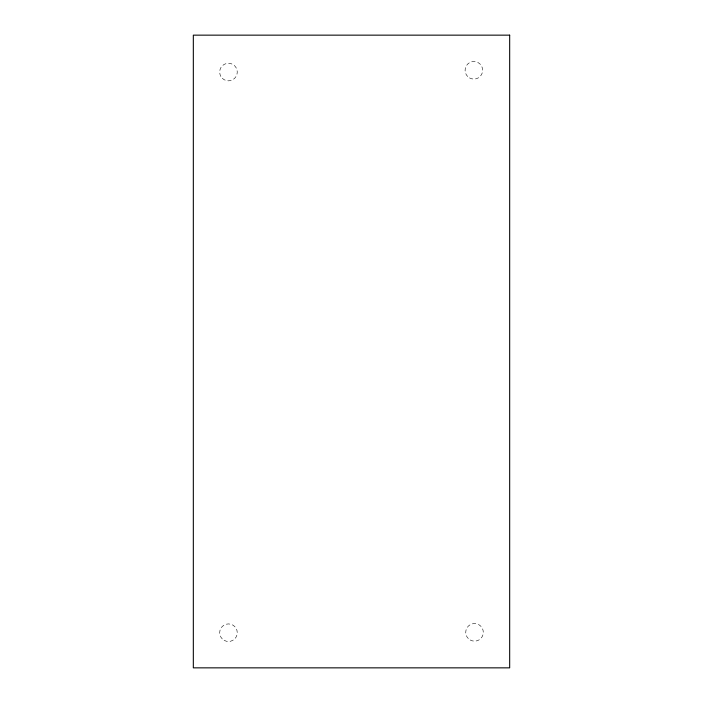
<?xml version="1.0" encoding="UTF-8"?>
<svg xmlns="http://www.w3.org/2000/svg" width="703" height="703" viewBox="0 0 703 703"><rect width="100%" height="100%" fill="white"/><g stroke="black" fill="none" stroke-linecap="round" stroke-linejoin="round"><path stroke-width="0.53" stroke-dasharray="3.52 2.64" d="M470.131 639.967A8.787 8.787 0 0 0 483.312 632.357A8.787 8.787 0 0 0 470.131 624.739A8.787 8.787 0 0 0 470.131 639.967M469.481 77.91A8.787 8.787 0 0 0 482.662 70.3A8.787 8.787 0 0 0 469.481 62.69A8.787 8.787 0 0 0 469.481 77.91M222.262 78.279A8.787 8.787 0 0 0 236.964 74.333A8.787 8.787 0 0 0 226.199 63.569A8.787 8.787 0 0 0 222.262 78.279M224.081 640.31A8.787 8.787 0 0 0 237.263 632.7A8.787 8.787 0 0 0 224.081 625.09A8.787 8.787 0 0 0 224.081 640.31"/><path stroke-width="1.05" d="M509.675 35.15L193.325 35.15L193.325 667.85L509.675 667.85L509.675 35.15"/></g></svg>
